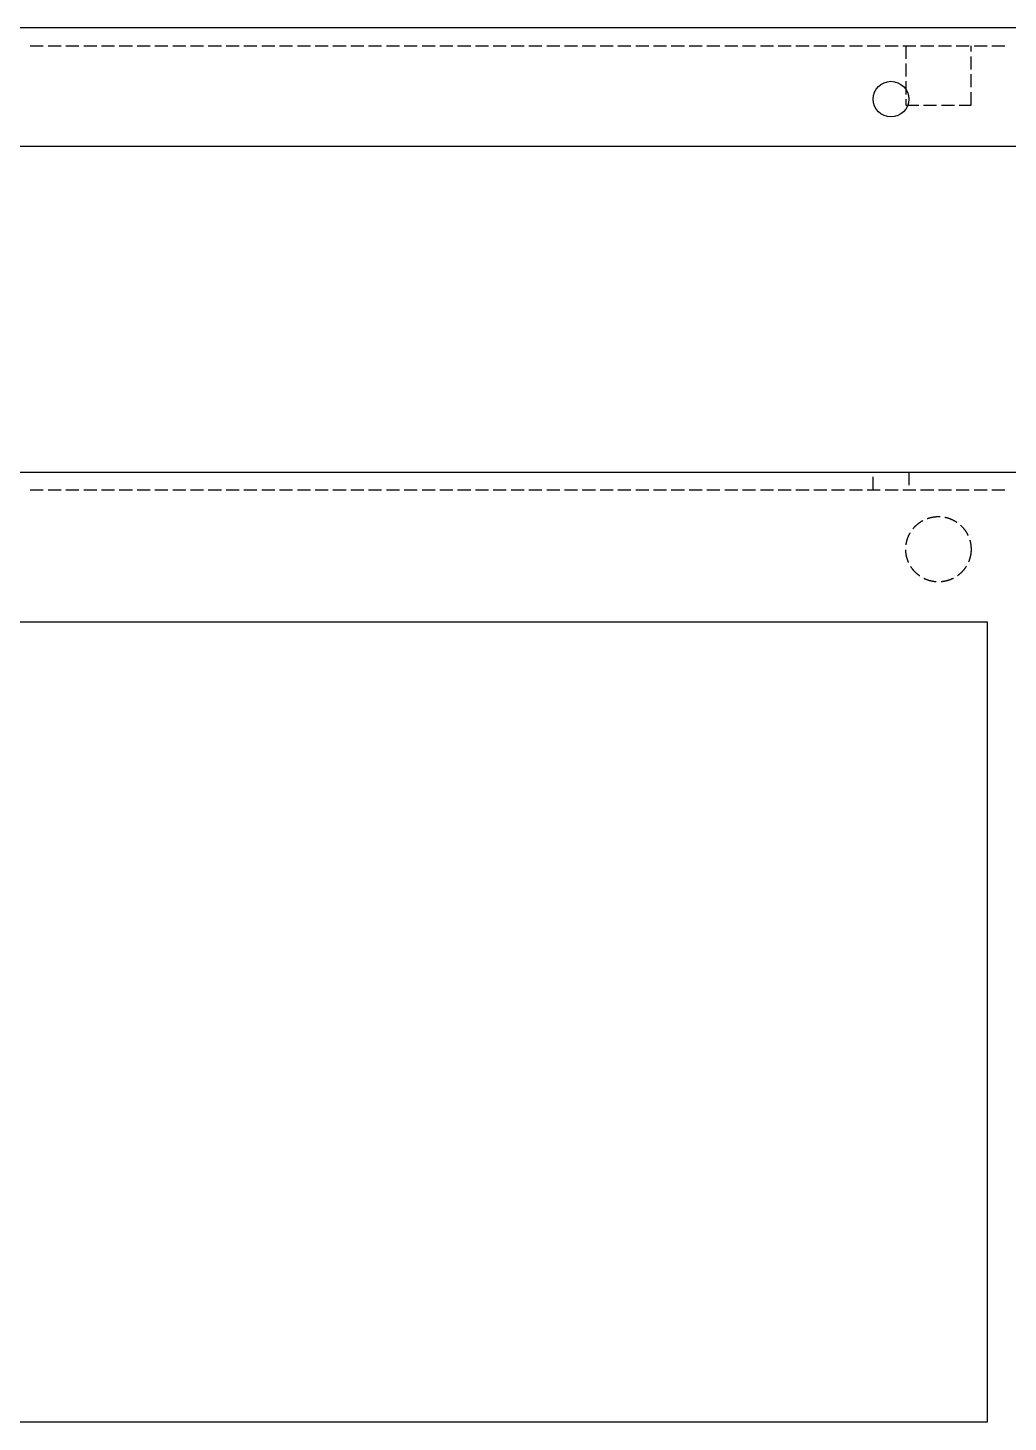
# Model space of a CAD drawing. Extents: x 142 to 462, y -212 to -11.
# Drawn here: x 224.6 to 307.2, y -128.3 to -10.9 of the extents above; entities that cross this region are included whole.
import ezdxf

# ---------------------------------------------------------------- set-up
doc = ezdxf.new("R2010")
doc.units = 0
doc.layers.add('BLACK', color=7, linetype='CONTINUOUS')

msp = doc.modelspace()

# ---------------------------------------------------------------- linework, layer by layer
at = {"layer": 'BLACK', "linetype": 'CONTINUOUS'}
for p, q in [((423.3, -10.9), (171.3, -10.9)), ((224.8, -12.4), (225.9, -12.4)), ((226.3, -12.4), (227.4, -12.4)), ((227.8, -12.4), (228.9, -12.4)), ((229.3, -12.4), (230.4, -12.4)), ((230.8, -12.4), (231.9, -12.4)), ((232.3, -12.4), (233.4, -12.4)), ((233.8, -12.4), (234.9, -12.4)), ((235.3, -12.4), (236.4, -12.4)), ((236.8, -12.4), (237.9, -12.4)), ((238.3, -12.4), (239.4, -12.4)), ((239.8, -12.4), (240.9, -12.4)), ((241.3, -12.4), (242.4, -12.4)), ((242.8, -12.4), (243.9, -12.4)), ((244.3, -12.4), (245.4, -12.4)), ((245.8, -12.4), (246.9, -12.4)), ((247.3, -12.4), (248.4, -12.4)), ((248.8, -12.4), (249.9, -12.4)), ((250.3, -12.4), (251.4, -12.4)), ((251.8, -12.4), (252.9, -12.4)), ((253.3, -12.4), (254.4, -12.4)), ((254.8, -12.4), (255.9, -12.4)), ((256.3, -12.4), (257.4, -12.4)), ((257.8, -12.4), (258.9, -12.4)), ((259.3, -12.4), (260.4, -12.4)), ((260.8, -12.4), (261.9, -12.4)), ((262.3, -12.4), (263.4, -12.4)), ((263.8, -12.4), (264.9, -12.4)), ((265.3, -12.4), (266.4, -12.4)), ((266.8, -12.4), (267.9, -12.4)), ((268.3, -12.4), (269.4, -12.4)), ((269.8, -12.4), (270.9, -12.4)), ((271.3, -12.4), (272.4, -12.4)), ((272.8, -12.4), (273.9, -12.4)), ((274.3, -12.4), (275.4, -12.4)), ((275.8, -12.4), (276.9, -12.4)), ((277.3, -12.4), (278.4, -12.4)), ((278.8, -12.4), (279.9, -12.4)), ((280.3, -12.4), (281.4, -12.4)), ((281.8, -12.4), (282.9, -12.4)), ((283.3, -12.4), (284.4, -12.4)), ((284.8, -12.4), (285.9, -12.4)), ((286.3, -12.4), (287.4, -12.4)), ((287.8, -12.4), (288.9, -12.4)), ((289.3, -12.4), (290.4, -12.4)), ((290.8, -12.4), (291.9, -12.4)), ((292.3, -12.4), (293.4, -12.4)), ((293.8, -12.4), (294.9, -12.4)), ((295.3, -12.4), (296.4, -12.4)), ((296.8, -12.4), (297.9, -12.4)), ((298.3, -12.4), (299.4, -12.4)), ((298.55, -12.4), (298.55, -13.5)), ((299.8, -12.4), (300.9, -12.4)), ((301.3, -12.4), (302.4, -12.4)), ((302.8, -12.4), (303.9, -12.4)), ((304.05, -12.9), (304.05, -12.4)), ((304.3, -12.4), (305.4, -12.4)), ((305.8, -12.4), (306.9, -12.4)), ((298.55, -13.9), (298.55, -15)), ((304.05, -14.4), (304.05, -13.3)), ((304.05, -15.9), (304.05, -14.8)), ((298.55, -15.4), (298.55, -16.5)), ((304.05, -17.4), (304.05, -16.3)), ((298.55, -16.9), (298.55, -17.4)), ((298.55, -17.4), (299.65, -17.4)), ((300.05, -17.4), (301.15, -17.4)), ((301.55, -17.4), (302.65, -17.4)), ((303.05, -17.4), (304.05, -17.4)), ((417.8, -20.9), (176.8, -20.9)), ((175.3, -48.3), (419.3, -48.3)), ((295.8, -49.8), (295.8, -48.7)), ((298.8, -48.3), (298.8, -49.4)), ((224.8, -49.8), (225.9, -49.8)), ((226.3, -49.8), (227.4, -49.8)), ((227.8, -49.8), (228.9, -49.8)), ((229.3, -49.8), (230.4, -49.8)), ((230.8, -49.8), (231.9, -49.8)), ((232.3, -49.8), (233.4, -49.8)), ((233.8, -49.8), (234.9, -49.8)), ((235.3, -49.8), (236.4, -49.8)), ((236.8, -49.8), (237.9, -49.8)), ((238.3, -49.8), (239.4, -49.8)), ((239.8, -49.8), (240.9, -49.8)), ((241.3, -49.8), (242.4, -49.8)), ((242.8, -49.8), (243.9, -49.8)), ((244.3, -49.8), (245.4, -49.8)), ((245.8, -49.8), (246.9, -49.8)), ((247.3, -49.8), (248.4, -49.8)), ((248.8, -49.8), (249.9, -49.8)), ((250.3, -49.8), (251.4, -49.8)), ((251.8, -49.8), (252.9, -49.8)), ((253.3, -49.8), (254.4, -49.8)), ((254.8, -49.8), (255.9, -49.8)), ((256.3, -49.8), (257.4, -49.8)), ((257.8, -49.8), (258.9, -49.8)), ((259.3, -49.8), (260.4, -49.8)), ((260.8, -49.8), (261.9, -49.8)), ((262.3, -49.8), (263.4, -49.8)), ((263.8, -49.8), (264.9, -49.8)), ((265.3, -49.8), (266.4, -49.8)), ((266.8, -49.8), (267.9, -49.8)), ((268.3, -49.8), (269.4, -49.8)), ((269.8, -49.8), (270.9, -49.8)), ((271.3, -49.8), (272.4, -49.8)), ((272.8, -49.8), (273.9, -49.8)), ((274.3, -49.8), (275.4, -49.8)), ((275.8, -49.8), (276.9, -49.8)), ((277.3, -49.8), (278.4, -49.8)), ((278.8, -49.8), (279.9, -49.8)), ((280.3, -49.8), (281.4, -49.8)), ((281.8, -49.8), (282.9, -49.8)), ((283.3, -49.8), (284.4, -49.8)), ((284.8, -49.8), (285.9, -49.8)), ((286.3, -49.8), (287.4, -49.8)), ((287.8, -49.8), (288.9, -49.8)), ((289.3, -49.8), (290.4, -49.8)), ((290.8, -49.8), (291.9, -49.8)), ((292.3, -49.8), (293.4, -49.8)), ((293.8, -49.8), (294.9, -49.8)), ((295.3, -49.8), (296.4, -49.8)), ((296.8, -49.8), (297.9, -49.8)), ((298.3, -49.8), (299.4, -49.8)), ((299.8, -49.8), (300.9, -49.8)), ((301.3, -49.8), (302.4, -49.8)), ((302.8, -49.8), (303.9, -49.8)), ((304.3, -49.8), (305.4, -49.8)), ((305.8, -49.8), (306.9, -49.8)), ((299.364495, -52.84646), (299.381616, -52.829644)), ((299.381616, -52.829644), (299.398884, -52.812978)), ((299.398884, -52.812978), (299.416296, -52.796463)), ((299.416296, -52.796463), (299.433851, -52.780102)), ((299.433851, -52.780102), (299.451549, -52.763893)), ((299.451549, -52.763893), (299.469388, -52.74784)), ((299.469388, -52.74784), (299.487366, -52.731944)), ((299.487366, -52.731944), (299.505482, -52.716204)), ((299.505482, -52.716204), (299.523734, -52.700624)), ((299.523734, -52.700624), (299.542122, -52.685203)), ((299.542122, -52.685203), (299.560644, -52.669943)), ((299.560644, -52.669943), (299.579298, -52.654846)), ((299.579298, -52.654846), (299.598084, -52.639912)), ((299.598084, -52.639912), (299.616999, -52.625142)), ((299.616999, -52.625142), (299.636042, -52.610538)), ((299.636042, -52.610538), (299.655211, -52.596101)), ((299.655211, -52.596101), (299.674506, -52.581832)), ((299.674506, -52.581832), (299.693925, -52.567731)), ((299.693925, -52.567731), (299.713466, -52.553801)), ((299.713466, -52.553801), (299.733128, -52.540041)), ((299.733128, -52.540041), (299.75291, -52.526454)), ((299.75291, -52.526454), (299.772809, -52.51304)), ((299.772809, -52.51304), (299.792824, -52.4998)), ((299.792824, -52.4998), (299.812954, -52.486735)), ((299.812954, -52.486735), (299.833198, -52.473846)), ((299.833198, -52.473846), (299.853553, -52.461135)), ((299.853553, -52.461135), (299.874018, -52.448601)), ((299.874018, -52.448601), (299.894592, -52.436247)), ((299.894592, -52.436247), (299.915273, -52.424073)), ((299.915273, -52.424073), (299.936059, -52.412079)), ((299.936059, -52.412079), (299.956949, -52.400268)), ((299.956949, -52.400268), (299.977942, -52.388639)), ((299.977942, -52.388639), (299.995582, -52.379051)), ((300.360254, -52.215551), (300.382843, -52.207448)), ((300.382843, -52.207448), (300.405502, -52.199544)), ((300.405502, -52.199544), (300.428229, -52.191837)), ((300.428229, -52.191837), (300.451023, -52.184329)), ((300.451023, -52.184329), (300.473881, -52.177019)), ((300.473881, -52.177019), (300.496802, -52.16991)), ((300.496802, -52.16991), (300.519784, -52.163001)), ((300.519784, -52.163001), (300.542825, -52.156293)), ((300.542825, -52.156293), (300.565925, -52.149786)), ((300.565925, -52.149786), (300.58908, -52.143481)), ((300.58908, -52.143481), (300.612289, -52.137378)), ((300.612289, -52.137378), (300.635551, -52.131478)), ((300.635551, -52.131478), (300.658863, -52.125782)), ((300.658863, -52.125782), (300.682224, -52.120289)), ((300.682224, -52.120289), (300.705632, -52.115)), ((300.705632, -52.115), (300.729085, -52.109915)), ((300.729085, -52.109915), (300.752582, -52.105035)), ((300.752582, -52.105035), (300.776121, -52.100361)), ((300.776121, -52.100361), (300.799699, -52.095892)), ((300.799699, -52.095892), (300.823316, -52.091629)), ((300.823316, -52.091629), (300.846969, -52.087573)), ((300.846969, -52.087573), (300.870656, -52.083722)), ((300.870656, -52.083722), (300.894376, -52.080079)), ((300.894376, -52.080079), (300.918127, -52.076643)), ((300.918127, -52.076643), (300.941907, -52.073414)), ((300.941907, -52.073414), (300.965714, -52.070393)), ((300.965714, -52.070393), (300.989547, -52.06758)), ((300.989547, -52.06758), (301.013403, -52.064975)), ((301.013403, -52.064975), (301.037282, -52.062578)), ((301.037282, -52.062578), (301.06118, -52.06039)), ((301.06118, -52.06039), (301.085096, -52.05841)), ((301.085096, -52.05841), (301.109029, -52.056639)), ((301.109029, -52.056639), (301.132976, -52.055077)), ((301.132976, -52.055077), (301.156936, -52.053724)), ((301.156936, -52.053724), (301.180907, -52.05258)), ((301.180907, -52.05258), (301.204887, -52.051645)), ((301.204887, -52.051645), (301.228874, -52.05092)), ((301.228874, -52.05092), (301.252867, -52.050404)), ((301.252867, -52.050404), (301.276863, -52.050097)), ((301.276863, -52.050097), (301.300861, -52.05)), ((301.300861, -52.05), (301.324859, -52.050112)), ((301.324859, -52.050112), (301.348855, -52.050434)), ((301.348855, -52.050434), (301.372848, -52.050965)), ((301.372848, -52.050965), (301.396834, -52.051705)), ((301.396834, -52.051705), (301.420814, -52.052655)), ((301.420814, -52.052655), (301.440869, -52.05361)), ((301.837449, -52.10303), (301.860964, -52.107822)), ((301.860964, -52.107822), (301.884436, -52.11282)), ((301.884436, -52.11282), (301.907863, -52.118023)), ((301.907863, -52.118023), (301.931244, -52.123429)), ((301.931244, -52.123429), (301.954577, -52.12904)), ((301.954577, -52.12904), (301.977861, -52.134854)), ((301.977861, -52.134854), (302.001092, -52.140871)), ((302.001092, -52.140871), (302.024271, -52.14709)), ((302.024271, -52.14709), (302.047394, -52.153511)), ((302.047394, -52.153511), (302.07046, -52.160134)), ((302.07046, -52.160134), (302.093468, -52.166958)), ((302.093468, -52.166958), (302.116415, -52.173983)), ((302.116415, -52.173983), (302.1393, -52.181207)), ((302.1393, -52.181207), (302.162121, -52.188631)), ((302.162121, -52.188631), (302.184876, -52.196254)), ((302.184876, -52.196254), (302.207564, -52.204075)), ((302.207564, -52.204075), (302.230183, -52.212094)), ((302.230183, -52.212094), (302.252731, -52.220309)), ((302.252731, -52.220309), (302.275207, -52.228722)), ((302.275207, -52.228722), (302.297608, -52.23733)), ((302.297608, -52.23733), (302.319933, -52.246133)), ((302.319933, -52.246133), (302.342181, -52.255131)), ((302.342181, -52.255131), (302.364349, -52.264322)), ((302.364349, -52.264322), (302.386436, -52.273707)), ((302.386436, -52.273707), (302.40844, -52.283284)), ((302.40844, -52.283284), (302.43036, -52.293053)), ((302.43036, -52.293053), (302.452194, -52.303012)), ((302.452194, -52.303012), (302.47394, -52.313162)), ((302.47394, -52.313162), (302.495597, -52.323501)), ((302.495597, -52.323501), (302.517163, -52.334029)), ((302.517163, -52.334029), (302.538636, -52.344744)), ((302.538636, -52.344744), (302.560015, -52.355647)), ((302.560015, -52.355647), (302.581297, -52.366735)), ((302.581297, -52.366735), (302.602483, -52.378009)), ((302.602483, -52.378009), (302.623569, -52.389468)), ((302.623569, -52.389468), (302.644554, -52.40111)), ((302.644554, -52.40111), (302.665437, -52.412934)), ((302.665437, -52.412934), (302.686215, -52.424941)), ((302.686215, -52.424941), (302.706889, -52.437128)), ((302.706889, -52.437128), (302.727455, -52.449495)), ((302.727455, -52.449495), (302.747912, -52.462041)), ((302.747912, -52.462041), (302.768259, -52.474766)), ((302.768259, -52.474766), (302.788495, -52.487667)), ((302.788495, -52.487667), (302.808617, -52.500745)), ((302.808617, -52.500745), (302.828624, -52.513997)), ((302.828624, -52.513997), (302.845273, -52.525218)), ((303.158667, -52.773215), (303.176283, -52.789512)), ((303.176283, -52.789512), (303.193756, -52.805962)), ((303.193756, -52.805962), (303.211085, -52.822564)), ((303.211085, -52.822564), (303.228268, -52.839316)), ((298.663429, -54.018338), (298.670351, -53.99536)), ((298.670351, -53.99536), (298.677473, -53.972443)), ((298.677473, -53.972443), (298.684794, -53.949589)), ((298.684794, -53.949589), (298.692315, -53.9268)), ((298.692315, -53.9268), (298.700034, -53.904077)), ((298.700034, -53.904077), (298.707952, -53.881422)), ((298.707952, -53.881422), (298.716066, -53.858838)), ((298.716066, -53.858838), (298.724378, -53.836325)), ((298.724378, -53.836325), (298.732885, -53.813885)), ((298.732885, -53.813885), (298.741589, -53.791521)), ((298.741589, -53.791521), (298.750486, -53.769233)), ((298.750486, -53.769233), (298.759579, -53.747024)), ((298.759579, -53.747024), (298.768864, -53.724895)), ((298.768864, -53.724895), (298.778342, -53.702848)), ((298.778342, -53.702848), (298.788013, -53.680884)), ((298.788013, -53.680884), (298.797874, -53.659006)), ((298.797874, -53.659006), (298.807927, -53.637214)), ((298.807927, -53.637214), (298.818169, -53.615511)), ((298.818169, -53.615511), (298.8286, -53.593899)), ((298.8286, -53.593899), (298.839219, -53.572378)), ((298.839219, -53.572378), (298.850025, -53.550951)), ((298.850025, -53.550951), (298.861019, -53.529618)), ((298.861019, -53.529618), (298.872197, -53.508383)), ((298.872197, -53.508383), (298.883561, -53.487246)), ((298.883561, -53.487246), (298.895109, -53.466209)), ((298.895109, -53.466209), (298.90684, -53.445273)), ((298.90684, -53.445273), (298.918753, -53.424441)), ((298.918753, -53.424441), (298.928859, -53.407092)), ((299.15579, -53.078123), (299.170897, -53.059477)), ((299.170897, -53.059477), (299.186167, -53.040963)), ((299.186167, -53.040963), (299.201598, -53.022584)), ((299.201598, -53.022584), (299.217188, -53.00434)), ((299.217188, -53.00434), (299.232938, -52.986232)), ((299.232938, -52.986232), (299.248844, -52.968263)), ((299.248844, -52.968263), (299.264907, -52.950433)), ((299.264907, -52.950433), (299.281125, -52.932745)), ((299.281125, -52.932745), (299.297496, -52.915198)), ((299.297496, -52.915198), (299.31402, -52.897795)), ((299.31402, -52.897795), (299.330696, -52.880536)), ((299.330696, -52.880536), (299.347521, -52.863424)), ((299.347521, -52.863424), (299.364495, -52.84646)), ((303.228268, -52.839316), (303.245305, -52.856218)), ((303.245305, -52.856218), (303.262193, -52.873268)), ((303.262193, -52.873268), (303.278932, -52.890464)), ((303.278932, -52.890464), (303.295521, -52.907806)), ((303.295521, -52.907806), (303.311957, -52.925292)), ((303.311957, -52.925292), (303.32824, -52.942921)), ((303.32824, -52.942921), (303.344369, -52.960691)), ((303.344369, -52.960691), (303.360342, -52.978601)), ((303.360342, -52.978601), (303.376158, -52.99665)), ((303.376158, -52.99665), (303.391816, -53.014837)), ((303.391816, -53.014837), (303.407314, -53.033159)), ((303.407314, -53.033159), (303.422652, -53.051616)), ((303.422652, -53.051616), (303.437829, -53.070206)), ((303.437829, -53.070206), (303.452843, -53.088928)), ((303.452843, -53.088928), (303.467692, -53.10778)), ((303.467692, -53.10778), (303.482377, -53.12676)), ((303.482377, -53.12676), (303.496895, -53.145869)), ((303.496895, -53.145869), (303.511247, -53.165103)), ((303.511247, -53.165103), (303.525429, -53.184462)), ((303.525429, -53.184462), (303.539443, -53.203944)), ((303.539443, -53.203944), (303.553286, -53.223547)), ((303.553286, -53.223547), (303.566957, -53.24327)), ((303.566957, -53.24327), (303.580455, -53.263112)), ((303.580455, -53.263112), (303.59378, -53.283071)), ((303.59378, -53.283071), (303.60693, -53.303146)), ((303.60693, -53.303146), (303.619905, -53.323334)), ((303.619905, -53.323334), (303.632703, -53.343635)), ((303.632703, -53.343635), (303.645323, -53.364047)), ((303.645323, -53.364047), (303.657764, -53.384568)), ((303.657764, -53.384568), (303.670026, -53.405197)), ((303.670026, -53.405197), (303.682108, -53.425933)), ((303.682108, -53.425933), (303.694008, -53.446772)), ((303.694008, -53.446772), (303.705726, -53.467715)), ((303.705726, -53.467715), (303.717261, -53.48876)), ((303.717261, -53.48876), (303.728611, -53.509904)), ((303.728611, -53.509904), (303.739777, -53.531146)), ((303.739777, -53.531146), (303.750757, -53.552486)), ((303.750757, -53.552486), (303.76155, -53.57392)), ((303.76155, -53.57392), (303.772155, -53.595447)), ((303.772155, -53.595447), (303.782573, -53.617066)), ((303.782573, -53.617066), (303.792801, -53.638776)), ((303.792801, -53.638776), (303.801213, -53.657006)), ((298.550643, -54.859453), (298.550282, -54.839378)), ((298.551266, -54.883443), (298.550643, -54.859453)), ((298.552099, -54.907427), (298.551266, -54.883443)), ((298.553141, -54.931402), (298.552099, -54.907427)), ((298.554392, -54.955368), (298.553141, -54.931402)), ((298.555853, -54.979321), (298.554392, -54.955368)), ((298.557522, -55.003261), (298.555853, -54.979321)), ((298.5594, -55.027186), (298.557522, -55.003261)), ((298.561487, -55.051093), (298.5594, -55.027186)), ((298.563783, -55.074982), (298.561487, -55.051093)), ((298.566287, -55.098849), (298.563783, -55.074982)), ((298.568999, -55.122693), (298.566287, -55.098849)), ((298.571918, -55.146513), (298.568999, -55.122693)), ((298.575046, -55.170307), (298.571918, -55.146513)), ((298.573611, -54.440412), (298.576853, -54.416634)), ((298.578381, -55.194072), (298.575046, -55.170307)), ((298.576853, -54.416634), (298.580302, -54.392885)), ((298.580302, -54.392885), (298.583958, -54.369167)), ((298.583958, -54.369167), (298.587821, -54.345482)), ((298.587821, -54.345482), (298.591891, -54.321831)), ((298.591891, -54.321831), (298.596167, -54.298217)), ((298.596167, -54.298217), (298.600649, -54.274641)), ((298.600649, -54.274641), (298.605336, -54.251105)), ((298.605336, -54.251105), (298.610228, -54.227611)), ((298.610228, -54.227611), (298.615326, -54.20416)), ((298.615326, -54.20416), (298.620628, -54.180755)), ((298.620628, -54.180755), (298.626134, -54.157397)), ((298.626134, -54.157397), (298.631843, -54.134088)), ((298.631843, -54.134088), (298.637756, -54.11083)), ((298.637756, -54.11083), (298.643871, -54.087624)), ((298.643871, -54.087624), (298.650189, -54.064472)), ((298.650189, -54.064472), (298.656708, -54.041376)), ((298.656708, -54.041376), (298.663429, -54.018338)), ((303.940468, -54.031607), (303.947073, -54.054679)), ((303.947073, -54.054679), (303.953476, -54.077807)), ((303.953476, -54.077807), (303.959678, -54.10099)), ((303.959678, -54.10099), (303.965676, -54.124226)), ((303.965676, -54.124226), (303.971472, -54.147514)), ((303.971472, -54.147514), (303.977064, -54.170852)), ((303.977064, -54.170852), (303.982453, -54.194237)), ((303.982453, -54.194237), (303.987637, -54.217669)), ((303.987637, -54.217669), (303.992616, -54.241145)), ((303.992616, -54.241145), (303.99739, -54.264663)), ((303.99739, -54.264663), (304.001959, -54.288223)), ((304.001959, -54.288223), (304.006322, -54.311821)), ((304.006322, -54.311821), (304.010479, -54.335456)), ((304.010479, -54.335456), (304.01443, -54.359127)), ((304.01443, -54.359127), (304.018174, -54.382831)), ((304.018174, -54.382831), (304.021711, -54.406567)), ((304.021711, -54.406567), (304.025041, -54.430334)), ((304.026473, -55.158947), (304.023237, -55.182726)), ((304.025041, -54.430334), (304.028163, -54.454128)), ((304.029502, -55.135141), (304.026473, -55.158947)), ((304.028163, -54.454128), (304.031077, -54.477948)), ((304.032323, -55.111309), (304.029502, -55.135141)), ((304.031077, -54.477948), (304.033784, -54.501793)), ((304.034935, -55.087453), (304.032323, -55.111309)), ((304.033784, -54.501793), (304.036282, -54.525661)), ((304.03734, -55.063576), (304.034935, -55.087453)), ((304.036282, -54.525661), (304.038572, -54.54955)), ((304.039535, -55.039678), (304.03734, -55.063576)), ((304.038572, -54.54955), (304.040653, -54.573458)), ((304.041523, -55.015763), (304.039535, -55.039678)), ((304.040653, -54.573458), (304.042526, -54.597383)), ((304.043301, -54.99183), (304.041523, -55.015763)), ((304.042526, -54.597383), (304.044189, -54.621323)), ((304.044871, -54.967883), (304.043301, -54.99183)), ((304.044189, -54.621323), (304.045644, -54.645277)), ((304.046231, -54.943924), (304.044871, -54.967883)), ((304.045644, -54.645277), (304.04689, -54.669243)), ((304.047383, -54.919953), (304.046231, -54.943924)), ((304.04689, -54.669243), (304.047926, -54.693219)), ((304.048325, -54.895974), (304.047383, -54.919953)), ((304.047926, -54.693219), (304.048753, -54.717203)), ((304.049058, -54.871987), (304.048325, -54.895974)), ((304.048753, -54.717203), (304.049371, -54.741193)), ((304.049581, -54.847994), (304.049058, -54.871987)), ((304.049371, -54.741193), (304.04978, -54.765188)), ((304.049895, -54.823998), (304.049581, -54.847994)), ((304.04978, -54.765188), (304.049979, -54.789185)), ((304.05, -54.8), (304.049895, -54.823998)), ((304.049979, -54.789185), (304.05, -54.8)), ((298.581924, -55.217807), (298.578381, -55.194072)), ((298.585674, -55.241511), (298.581924, -55.217807)), ((298.58963, -55.265181), (298.585674, -55.241511)), ((298.593792, -55.288815), (298.58963, -55.265181)), ((298.598161, -55.312412), (298.593792, -55.288815)), ((298.602735, -55.33597), (298.598161, -55.312412)), ((298.607515, -55.359488), (298.602735, -55.33597)), ((298.6125, -55.382962), (298.607515, -55.359488)), ((298.61769, -55.406393), (298.6125, -55.382962)), ((298.623084, -55.429777), (298.61769, -55.406393)), ((298.628681, -55.453113), (298.623084, -55.429777)), ((298.634483, -55.4764), (298.628681, -55.453113)), ((298.640487, -55.499635), (298.634483, -55.4764)), ((298.646693, -55.522816), (298.640487, -55.499635)), ((298.653102, -55.545943), (298.646693, -55.522816)), ((298.659712, -55.569013), (298.653102, -55.545943)), ((298.666524, -55.592024), (298.659712, -55.569013)), ((298.673536, -55.614975), (298.666524, -55.592024)), ((298.680747, -55.637864), (298.673536, -55.614975)), ((298.688159, -55.660689), (298.680747, -55.637864)), ((298.695769, -55.683449), (298.688159, -55.660689)), ((298.703578, -55.706141), (298.695769, -55.683449)), ((298.711584, -55.728764), (298.703578, -55.706141)), ((298.719788, -55.751317), (298.711584, -55.728764)), ((298.728187, -55.773797), (298.719788, -55.751317)), ((298.736783, -55.796203), (298.728187, -55.773797)), ((298.745574, -55.818533), (298.736783, -55.796203)), ((298.75456, -55.840785), (298.745574, -55.818533)), ((298.763739, -55.862959), (298.75456, -55.840785)), ((298.773112, -55.885051), (298.763739, -55.862959)), ((298.782677, -55.907061), (298.773112, -55.885051)), ((298.980442, -56.277211), (298.969719, -56.260237)), ((298.993421, -56.297396), (298.980442, -56.277211)), ((299.006576, -56.317468), (298.993421, -56.297396)), ((299.019906, -56.337423), (299.006576, -56.317468)), ((299.033409, -56.357262), (299.019906, -56.337423)), ((303.573061, -56.347803), (303.559468, -56.36758)), ((303.586482, -56.327908), (303.573061, -56.347803)), ((303.599728, -56.307896), (303.586482, -56.327908)), ((303.612799, -56.28777), (303.599728, -56.307896)), ((303.625694, -56.267531), (303.612799, -56.28777)), ((303.638412, -56.24718), (303.625694, -56.267531)), ((303.650952, -56.226719), (303.638412, -56.24718)), ((303.840669, -55.852379), (303.832918, -55.8709)), ((303.849756, -55.830168), (303.840669, -55.852379)), ((303.858648, -55.807878), (303.849756, -55.830168)), ((303.867346, -55.785512), (303.858648, -55.807878)), ((303.875849, -55.76307), (303.867346, -55.785512)), ((303.884155, -55.740555), (303.875849, -55.76307)), ((303.892264, -55.717969), (303.884155, -55.740555)), ((303.900176, -55.695312), (303.892264, -55.717969)), ((303.90789, -55.672588), (303.900176, -55.695312)), ((303.915405, -55.649797), (303.90789, -55.672588)), ((303.922722, -55.626941), (303.915405, -55.649797)), ((303.929838, -55.604022), (303.922722, -55.626941)), ((303.936754, -55.581042), (303.929838, -55.604022)), ((303.94347, -55.558003), (303.936754, -55.581042)), ((303.949984, -55.534906), (303.94347, -55.558003)), ((303.956296, -55.511752), (303.949984, -55.534906)), ((303.962406, -55.488545), (303.956296, -55.511752)), ((303.968313, -55.465285), (303.962406, -55.488545)), ((303.974017, -55.441975), (303.968313, -55.465285)), ((303.979518, -55.418615), (303.974017, -55.441975)), ((303.984814, -55.395209), (303.979518, -55.418615)), ((303.989906, -55.371757), (303.984814, -55.395209)), ((303.994793, -55.348262), (303.989906, -55.371757)), ((303.999475, -55.324725), (303.994793, -55.348262)), ((304.003951, -55.301148), (303.999475, -55.324725)), ((304.008221, -55.277532), (304.003951, -55.301148)), ((304.012285, -55.253881), (304.008221, -55.277532)), ((304.016143, -55.230195), (304.012285, -55.253881)), ((304.019794, -55.206476), (304.016143, -55.230195)), ((304.023237, -55.182726), (304.019794, -55.206476)), ((299.047085, -56.376982), (299.033409, -56.357262)), ((299.060932, -56.396582), (299.047085, -56.376982)), ((299.07495, -56.416061), (299.060932, -56.396582)), ((299.089137, -56.435416), (299.07495, -56.416061)), ((299.103493, -56.454647), (299.089137, -56.435416)), ((299.118016, -56.473752), (299.103493, -56.454647)), ((299.132705, -56.49273), (299.118016, -56.473752)), ((299.147559, -56.511578), (299.132705, -56.49273)), ((299.162578, -56.530296), (299.147559, -56.511578)), ((299.177758, -56.548883), (299.162578, -56.530296)), ((299.193101, -56.567336), (299.177758, -56.548883)), ((299.208604, -56.585655), (299.193101, -56.567336)), ((299.224266, -56.603837), (299.208604, -56.585655)), ((299.240086, -56.621883), (299.224266, -56.603837)), ((299.256064, -56.639789), (299.240086, -56.621883)), ((299.272196, -56.657556), (299.256064, -56.639789)), ((299.288484, -56.67518), (299.272196, -56.657556)), ((299.304924, -56.692663), (299.288484, -56.67518)), ((299.321516, -56.710001), (299.304924, -56.692663)), ((299.338259, -56.727193), (299.321516, -56.710001)), ((299.355152, -56.744239), (299.338259, -56.727193)), ((299.372192, -56.761137), (299.355152, -56.744239)), ((299.38938, -56.777885), (299.372192, -56.761137)), ((299.406713, -56.794483), (299.38938, -56.777885)), ((299.42419, -56.810929), (299.406713, -56.794483)), ((299.441809, -56.827222), (299.42419, -56.810929)), ((299.459571, -56.84336), (299.441809, -56.827222)), ((299.477472, -56.859343), (299.459571, -56.84336)), ((299.495513, -56.875169), (299.477472, -56.859343)), ((299.51369, -56.890837), (299.495513, -56.875169)), ((299.532004, -56.906345), (299.51369, -56.890837)), ((299.550453, -56.921694), (299.532004, -56.906345)), ((299.569034, -56.93688), (299.550453, -56.921694)), ((299.587748, -56.951904), (299.569034, -56.93688)), ((299.606592, -56.966764), (299.587748, -56.951904)), ((299.625564, -56.981459), (299.606592, -56.966764)), ((299.644665, -56.995988), (299.625564, -56.981459)), ((299.663891, -57.01035), (299.644665, -56.995988)), ((299.683242, -57.024544), (299.663891, -57.01035)), ((299.702716, -57.038568), (299.683242, -57.024544)), ((299.722312, -57.052421), (299.702716, -57.038568)), ((300.083416, -57.266257), (300.065443, -57.257309)), ((300.104985, -57.27678), (300.083416, -57.266257)), ((300.126644, -57.287114), (300.104985, -57.27678)), ((300.148392, -57.297258), (300.126644, -57.287114)), ((300.170229, -57.307213), (300.148392, -57.297258)), ((300.192151, -57.316976), (300.170229, -57.307213)), ((300.214158, -57.326548), (300.192151, -57.316976)), ((300.236247, -57.335928), (300.214158, -57.326548)), ((300.258417, -57.345114), (300.236247, -57.335928)), ((300.280667, -57.354107), (300.258417, -57.345114)), ((300.302994, -57.362905), (300.280667, -57.354107)), ((300.325398, -57.371507), (300.302994, -57.362905)), ((300.347875, -57.379914), (300.325398, -57.371507)), ((300.370425, -57.388125), (300.347875, -57.379914)), ((300.393046, -57.396138), (300.370425, -57.388125)), ((300.415736, -57.403954), (300.393046, -57.396138)), ((300.438493, -57.411571), (300.415736, -57.403954)), ((300.461316, -57.41899), (300.438493, -57.411571)), ((300.484202, -57.426209), (300.461316, -57.41899)), ((300.507151, -57.433228), (300.484202, -57.426209)), ((300.53016, -57.440047), (300.507151, -57.433228)), ((300.553228, -57.446664), (300.53016, -57.440047)), ((300.576353, -57.45308), (300.553228, -57.446664)), ((300.599532, -57.459294), (300.576353, -57.45308)), ((300.622765, -57.465305), (300.599532, -57.459294)), ((300.64605, -57.471114), (300.622765, -57.465305)), ((300.669385, -57.476719), (300.64605, -57.471114)), ((300.692767, -57.48212), (300.669385, -57.476719)), ((300.716196, -57.487317), (300.692767, -57.48212)), ((300.739669, -57.492309), (300.716196, -57.487317)), ((300.763185, -57.497096), (300.739669, -57.492309)), ((300.786742, -57.501678), (300.763185, -57.497096)), ((300.810337, -57.506054), (300.786742, -57.501678)), ((300.833971, -57.510224), (300.810337, -57.506054)), ((300.857639, -57.514188), (300.833971, -57.510224)), ((300.881341, -57.517945), (300.857639, -57.514188)), ((300.905076, -57.521495), (300.881341, -57.517945)), ((300.92884, -57.524838), (300.905076, -57.521495)), ((300.952632, -57.527973), (300.92884, -57.524838)), ((301.682513, -57.523267), (301.658734, -57.526501)), ((301.706263, -57.519825), (301.682513, -57.523267)), ((301.729982, -57.516177), (301.706263, -57.519825)), ((301.753669, -57.512321), (301.729982, -57.516177)), ((301.77732, -57.508259), (301.753669, -57.512321)), ((301.800936, -57.50399), (301.77732, -57.508259)), ((301.824513, -57.499516), (301.800936, -57.50399)), ((301.848051, -57.494836), (301.824513, -57.499516)), ((301.871547, -57.489951), (301.848051, -57.494836)), ((301.894999, -57.484861), (301.871547, -57.489951)), ((301.918406, -57.479566), (301.894999, -57.484861)), ((301.941765, -57.474068), (301.918406, -57.479566)), ((301.965076, -57.468365), (301.941765, -57.474068)), ((301.988337, -57.46246), (301.965076, -57.468365)), ((302.011544, -57.456352), (301.988337, -57.46246)), ((302.034698, -57.450041), (302.011544, -57.456352)), ((302.057796, -57.443529), (302.034698, -57.450041)), ((302.080836, -57.436815), (302.057796, -57.443529)), ((302.103816, -57.429901), (302.080836, -57.436815)), ((302.126736, -57.422786), (302.103816, -57.429901)), ((302.149592, -57.415472), (302.126736, -57.422786)), ((302.172384, -57.407958), (302.149592, -57.415472)), ((302.195109, -57.400246), (302.172384, -57.407958)), ((302.217766, -57.392336), (302.195109, -57.400246)), ((302.240353, -57.384228), (302.217766, -57.392336)), ((302.262869, -57.375924), (302.240353, -57.384228)), ((302.285311, -57.367423), (302.262869, -57.375924)), ((302.307678, -57.358727), (302.285311, -57.367423)), ((302.329968, -57.349836), (302.307678, -57.358727)), ((302.35218, -57.340751), (302.329968, -57.349836)), ((302.374312, -57.331472), (302.35218, -57.340751)), ((302.396362, -57.322001), (302.374312, -57.331472)), ((302.418329, -57.312338), (302.396362, -57.322001)), ((302.44021, -57.302483), (302.418329, -57.312338)), ((302.462005, -57.292437), (302.44021, -57.302483)), ((302.483711, -57.282202), (302.462005, -57.292437)), ((302.505327, -57.271778), (302.483711, -57.282202)), ((302.526851, -57.261166), (302.505327, -57.271778)), ((302.548282, -57.250366), (302.526851, -57.261166)), ((302.569618, -57.239379), (302.548282, -57.250366)), ((302.926015, -57.017786), (302.90978, -57.029599)), ((302.945306, -57.003512), (302.926015, -57.017786)), ((302.964473, -56.989071), (302.945306, -57.003512)), ((302.983512, -56.974462), (302.964473, -56.989071)), ((303.002424, -56.959688), (302.983512, -56.974462)), ((303.021206, -56.94475), (303.002424, -56.959688)), ((303.039856, -56.929648), (303.021206, -56.94475)), ((303.058374, -56.914384), (303.039856, -56.929648)), ((303.076759, -56.898959), (303.058374, -56.914384)), ((303.095008, -56.883374), (303.076759, -56.898959)), ((303.11312, -56.86763), (303.095008, -56.883374)), ((303.131094, -56.851729), (303.11312, -56.86763)), ((303.148929, -56.835672), (303.131094, -56.851729)), ((303.166623, -56.81946), (303.148929, -56.835672)), ((303.184175, -56.803094), (303.166623, -56.81946)), ((303.201583, -56.786575), (303.184175, -56.803094)), ((303.218847, -56.769905), (303.201583, -56.786575)), ((303.235964, -56.753086), (303.218847, -56.769905)), ((303.252934, -56.736117), (303.235964, -56.753086)), ((303.269755, -56.719001), (303.252934, -56.736117)), ((303.286426, -56.701739), (303.269755, -56.719001)), ((303.302946, -56.684332), (303.286426, -56.701739)), ((303.319314, -56.666781), (303.302946, -56.684332)), ((303.335527, -56.649088), (303.319314, -56.666781)), ((303.351586, -56.631255), (303.335527, -56.649088)), ((303.367488, -56.613282), (303.351586, -56.631255)), ((303.383233, -56.595171), (303.367488, -56.613282)), ((303.39882, -56.576923), (303.383233, -56.595171)), ((303.414246, -56.55854), (303.39882, -56.576923)), ((303.429512, -56.540023), (303.414246, -56.55854)), ((303.444615, -56.521374), (303.429512, -56.540023)), ((303.459555, -56.502593), (303.444615, -56.521374)), ((303.47433, -56.483683), (303.459555, -56.502593)), ((303.48894, -56.464644), (303.47433, -56.483683)), ((303.503384, -56.445479), (303.48894, -56.464644)), ((303.517659, -56.426188), (303.503384, -56.445479)), ((303.531766, -56.406774), (303.517659, -56.426188)), ((303.545702, -56.387237), (303.531766, -56.406774)), ((303.559468, -56.36758), (303.545702, -56.387237)), ((300.976451, -57.5309), (300.952632, -57.527973)), ((301.000295, -57.53362), (300.976451, -57.5309)), ((301.024161, -57.536131), (301.000295, -57.53362)), ((301.048049, -57.538434), (301.024161, -57.536131)), ((301.071956, -57.540528), (301.048049, -57.538434)), ((301.09588, -57.542414), (301.071956, -57.540528)), ((301.119819, -57.544091), (301.09588, -57.542414)), ((301.539464, -57.539554), (301.519456, -57.541229)), ((301.563361, -57.53736), (301.539464, -57.539554)), ((301.587239, -57.534958), (301.563361, -57.53736)), ((301.611095, -57.532347), (301.587239, -57.534958)), ((301.634927, -57.529528), (301.611095, -57.532347)), ((301.658734, -57.526501), (301.634927, -57.529528)), ((195.8, -60.9), (305.4, -60.9)), ((305.4, -60.9), (305.4, -128.3)), ((305.4, -128.3), (195.8, -128.3))]:
    msp.add_line(p, q, dxfattribs=at)
at = {"layer": 'BLACK'}
msp.add_circle((297.3, -16.9), 1.5, dxfattribs=at)

doc.saveas('drawing.dxf')
